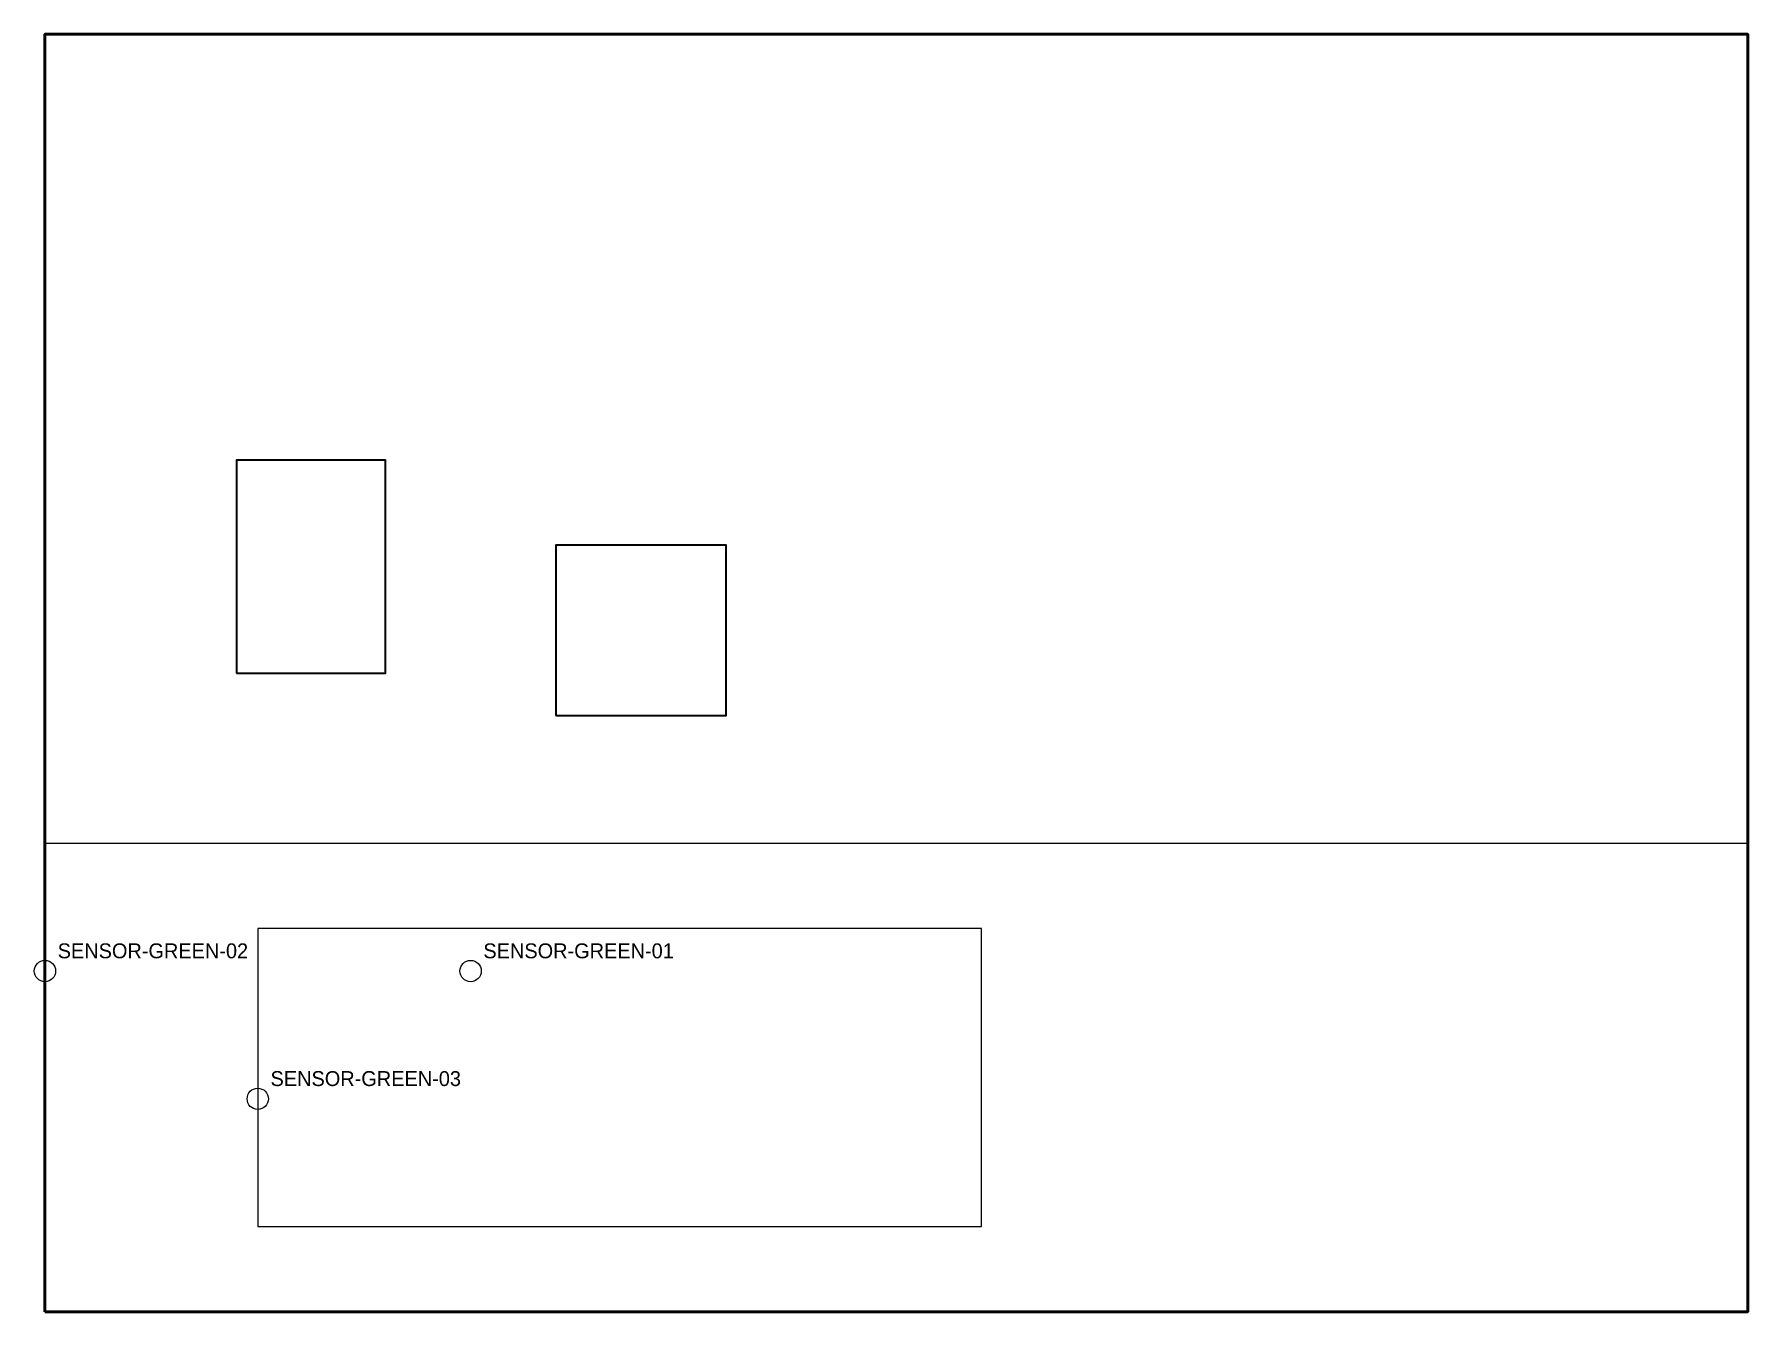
# Model space of a CAD drawing. Header units: metres. Extents: x -0.2 to 40, y 0 to 30.
import ezdxf

# ---------------------------------------------------------------- set-up
doc = ezdxf.new("R2010")
doc.units = ezdxf.units.M
for name, color, linetype, lineweight in [('A-BUILDING-OUTLINE', 7, 'CONTINUOUS', 35), ('A-ENV-SENSOR', 2, 'CONTINUOUS', 13), ('A-SITE-BOUNDARY', 1, 'CONTINUOUS', 50), ('C-ROAD-CENTER', 3, 'CONTINUOUS', 18), ('L-GREEN', 94, 'CONTINUOUS', 13)]:
    doc.layers.add(name, color=color, linetype=linetype, lineweight=lineweight)

msp = doc.modelspace()

# ---------------------------------------------------------------- linework, layer by layer
at = {"layer": 'A-BUILDING-OUTLINE'}
for points in [[(4.5, 15), (8, 15), (8, 20), (4.5, 20)], [(12, 14), (16, 14), (16, 18), (12, 18)]]:
    msp.add_lwpolyline(points, close=True, dxfattribs=at)
at = {"layer": 'A-ENV-SENSOR'}
for centre in [(0, 8), (10, 8), (5, 5)]:
    msp.add_circle(centre, 0.25, dxfattribs=at)
at = {"layer": 'A-SITE-BOUNDARY'}
msp.add_lwpolyline([(0, 0), (40, 0), (40, 30), (0, 30)], close=True, dxfattribs=at)
at = {"layer": 'C-ROAD-CENTER'}
msp.add_lwpolyline([(0, 11), (40, 11)], dxfattribs=at)
at = {"layer": 'L-GREEN'}
msp.add_lwpolyline([(5, 2), (22, 2), (22, 9), (5, 9)], close=True, dxfattribs=at)

# ---------------------------------------------------------------- texts
at = {"layer": 'A-ENV-SENSOR'}
for s, p in [('SENSOR-GREEN-02', (0.3, 8.3)), ('SENSOR-GREEN-01', (10.3, 8.3)), ('SENSOR-GREEN-03', (5.3, 5.3))]:
    msp.add_text(s, height=0.35, dxfattribs=at).set_placement(p)

doc.saveas('drawing.dxf')
